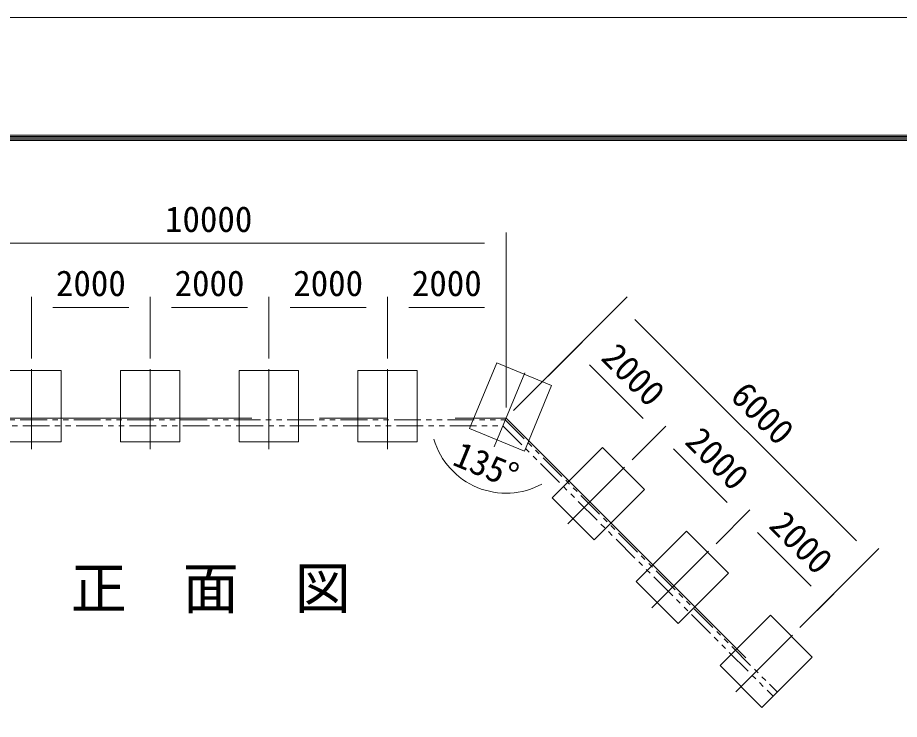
# Model space of a CAD drawing. Units: millimetres, scale not verified, with parts at other scales. Extents: x -12600 to 12600, y -8910 to 8910.
# Drawn here: x -7413 to -2458, y 4968 to 8910 of the extents above; entities that cross this region are included whole.
import ezdxf
from ezdxf.enums import TextEntityAlignment as Align

# ---------------------------------------------------------------- set-up
doc = ezdxf.new("R2010")
doc.units = ezdxf.units.MM
doc.header["$LTSCALE"] = 60
doc.linetypes.add('USER1', pattern=[50.8, 31.75, -6.35, 6.35, -6.35])
doc.linetypes.add('USER2', pattern=[5, 2.5, -0.5, 0.5, -0.5, 0.5, -0.5])
doc.layers.add('0-0_D-TTL-TXT', color=7, linetype='Continuous')
for name, color, linetype, lineweight in [('0-1_D-BMK', 2, 'USER1', 13), ('0-3_D-STR4', 7, 'Continuous', 9), ('0-5_D-BGD', 7, 'Continuous', 9), ('0-7_D-STR-DIM', 7, 'Continuous', 9), ('0-B_D-TTL', 7, 'Continuous', 9)]:
    doc.layers.add(name, color=color, linetype=linetype, lineweight=lineweight)
doc.styles.add('ＭＳ ゴシック', font='')
doc.styles.get('ＭＳ ゴシック').set_extended_font_data('MS Gothic')

msp = doc.modelspace()

# ---------------------------------------------------------------- linework, layer by layer
at = {"layer": '0-1_D-BMK'}
for p, q in [((-7335.19, 6936.01), (-7335.19, 6486.01)), ((-6668.52, 6936.01), (-6668.52, 6486.01)), ((-6001.85, 6936.01), (-6001.85, 6486.01)), ((-5335.19, 6936.01), (-5335.19, 6486.01)), ((-4562.96, 6915.02), (-4735.17, 6499.27)), ((-4002.07, 6383.82), (-4320.27, 6065.62)), ((-3530.67, 5912.41), (-3848.86, 5594.22)), ((-3059.26, 5441.01), (-3377.46, 5122.81))]:
    msp.add_line(p, q, dxfattribs=at)
msp.add_lwpolyline([(-8001.85, 6660.18), (-4668.52, 6660.18), (-3112.88, 5104.55)], dxfattribs=at)
at = {"layer": '0-3_D-STR4'}
for points in [[(-4720.13, 6971.1), (-4412.17, 6843.54), (-4565.25, 6473.99), (-4873.21, 6601.55)], [(-7501.85, 6927.68), (-7168.52, 6927.68), (-7168.52, 6527.68), (-7501.85, 6527.68)], [(-6835.19, 6927.68), (-6501.85, 6927.68), (-6501.85, 6527.68), (-6835.19, 6527.68)], [(-6168.52, 6927.68), (-5835.19, 6927.68), (-5835.19, 6527.68), (-6168.52, 6527.68)], [(-5501.85, 6927.68), (-5168.52, 6927.68), (-5168.52, 6527.68), (-5501.85, 6527.68)], [(-4125.82, 6495.78), (-3890.11, 6260.08), (-4172.96, 5977.23), (-4408.66, 6212.94)], [(-3654.41, 6024.37), (-3418.71, 5788.67), (-3701.55, 5505.83), (-3937.25, 5741.53)], [(-3183.01, 5552.97), (-2947.3, 5317.27), (-3230.15, 5034.42), (-3465.85, 5270.13)]]:
    msp.add_lwpolyline(points, close=True, dxfattribs=at)
at = {"layer": '0-5_D-BGD', "linetype": 'USER2'}
for points in [[(-7997.71, 6650.18), (-4672.66, 6650.18), (-3143.53, 5121.04)], [(-7983.9, 6616.85), (-4686.47, 6616.85), (-3167.1, 5097.47)]]:
    msp.add_lwpolyline(points, dxfattribs=at)
at = {"layer": '0-7_D-STR-DIM'}
for p, q in [((-4668.52, 6720.18), (-4668.52, 7702.21)), ((-7881.85, 7642.21), (-4788.52, 7642.21)), ((-7335.19, 6996.01), (-7335.19, 7342.21)), ((-7335.19, 6996.01), (-7335.19, 7342.21)), ((-6668.52, 6996.01), (-6668.52, 7342.21)), ((-6668.52, 6996.01), (-6668.52, 7342.21)), ((-6001.85, 6996.01), (-6001.85, 7342.21)), ((-6001.85, 6996.01), (-6001.85, 7342.21)), ((-5335.19, 6996.01), (-5335.19, 7342.21)), ((-5335.19, 6996.01), (-5335.19, 7342.21)), ((-4668.52, 6720.18), (-4668.52, 7342.21)), ((-4626.09, 6702.61), (-3986.93, 7341.77)), ((-7215.19, 7282.21), (-6788.52, 7282.21)), ((-6548.52, 7282.21), (-6121.85, 7282.21)), ((-5881.85, 7282.21), (-5455.19, 7282.21)), ((-5215.19, 7282.21), (-4788.52, 7282.21)), ((-3944.5, 7214.5), (-2699.99, 5969.99)), ((-4626.09, 6702.61), (-4241.48, 7087.22)), ((-4199.06, 6959.94), (-3897.36, 6658.24)), ((-3959.64, 6426.25), (-3770.08, 6615.81)), ((-3959.64, 6426.25), (-3770.08, 6615.81)), ((-3727.65, 6488.53), (-3425.95, 6186.83)), ((-3488.24, 5954.84), (-3298.67, 6144.41)), ((-3488.24, 5954.84), (-3298.67, 6144.41)), ((-3256.25, 6017.13), (-2954.55, 5715.43)), ((-3016.84, 5483.44), (-2572.71, 5927.56)), ((-3016.84, 5483.44), (-2827.27, 5673))]:
    msp.add_line(p, q, dxfattribs=at)
msp.add_arc((-4668.52, 6660.18), 421.74, 196.3581, 298.6419, dxfattribs=at)
at = {"layer": '0-B_D-TTL', "color": 2, "lineweight": 18}
msp.add_lwpolyline([(-12600, 8910), (12600, 8910), (12600, -8910), (-12600, -8910)], close=True, dxfattribs=at)
at = {"layer": '0-B_D-TTL'}
for points in [[(-11790, 8250), (11790, 8250), (11790, -8250), (-11790, -8250)], [(-11782.5, 8242.5), (11782.5, 8242.5), (11782.5, -8242.5), (-11782.5, -8242.5)], [(-11775, 8235), (11775, 8235), (11775, -8235), (-11775, -8235)], [(-11767.5, 8227.5), (11767.5, 8227.5), (11767.5, -8227.5), (-11767.5, -8227.5)], [(-11760, 8220), (11760, 8220), (11760, -8220), (-11760, -8220)]]:
    msp.add_lwpolyline(points, close=True, dxfattribs=at)

# ---------------------------------------------------------------- texts
at = {"layer": '0-0_D-TTL-TXT', "style": 'ＭＳ ゴシック'}
msp.add_text('正\u3000面\u3000図', height=230.9, dxfattribs=at).set_placement((-7114.88, 5520.38), align=Align.BOTTOM_LEFT)
at = {"layer": '0-7_D-STR-DIM', "style": 'ＭＳ ゴシック'}
for s, p in [('10000', (-6584.64, 7662.45)), ('2000', (-7197.6, 7302.45)), ('2000', (-6530.94, 7302.45)), ('2000', (-5864.27, 7302.45)), ('2000', (-5197.6, 7302.45))]:
    msp.add_text(s, height=144.3, dxfattribs=at).set_placement(p, align=Align.BOTTOM_LEFT)
for s, rotation, p in [('2000', 315, (-4172.31, 6961.82)), ('6000', 315, (-3446.88, 6745.5)), ('2000', 315, (-3700.9, 6490.41)), ('135°', 337.5, (-4993.18, 6360.08)), ('2000', 315, (-3229.5, 6019.01))]:
    msp.add_text(s, height=144.3, rotation=rotation, dxfattribs=at).set_placement(p, align=Align.BOTTOM_LEFT)

doc.saveas('drawing.dxf')
